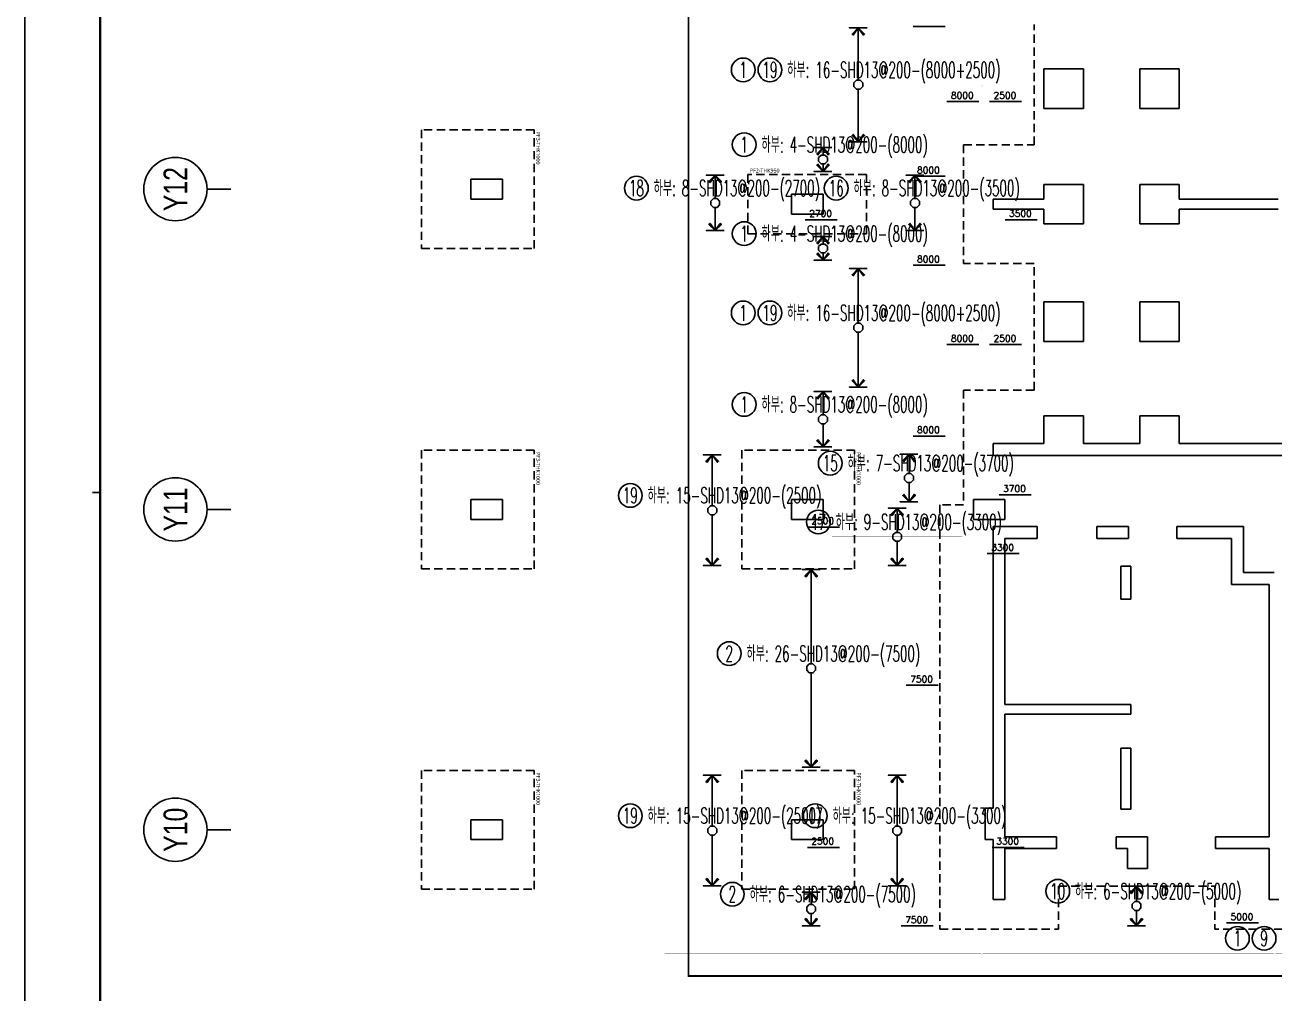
# Model space of a CAD drawing. Header units: millimetres. Extents: x 327808 to 2562540, y -728300 to 402793.
# Drawn here: x 404264 to 435835, y -290921 to -266442 of the extents above; entities that cross this region are included whole.
import ezdxf
from ezdxf.enums import TextEntityAlignment as Align

# ---------------------------------------------------------------- set-up
doc = ezdxf.new("R2010")
doc.units = ezdxf.units.MM
doc.header["$LTSCALE"] = 140
doc.linetypes.add('XS-기초$0$HID', pattern=[2.3, 1.5, -0.8])
for name, color, linetype in [('BUB', 7, 'Continuous'), ('XDIM', 7, 'Continuous'), ('XREBAR', 1, 'Continuous'), ('XS-기초$0$MAT', 3, 'XS-기초$0$HID'), ('XS-기초$0$PILE-P', 4, 'XS-기초$0$HID'), ('XS-기초$0$WALL', 11, 'Continuous'), ('XS-기초$0$기초연단', 3, 'Continuous'), ('XTAG', 7, 'Continuous'), ('기초꺽임', 7, 'Continuous')]:
    doc.layers.add(name, color=color, linetype=linetype)
doc.layers.add('TEXT', color=3, linetype='Continuous', lineweight=9)
doc.layers.add('XS-기초$0$DEFPOINT', color=144, linetype='Continuous', plot=False)
doc.styles.add('XRebar', font='Romans.shx', dxfattribs={"bigfont": 'whgtxt.shx'})
doc.styles.add('XRebar2', font='Romans.shx')
doc.styles.add('XS-기초$0$맑은고딕', font='malgun.ttf')
doc.styles.add('돋음', font='')
doc.styles.get('돋음').set_extended_font_data('Dotum')

# ---------------------------------------------------------------- blocks, each defined once
blk = doc.blocks.new('dhs_sheet2e')
at = {"color": 7}
blk.add_line((55508.9, 1997.6), (55508.9, 1797.9), dxfattribs=at)
blk.add_lwpolyline([(84000, 0), (84000, 59329.4), (0, 59329.4), (0, 0)], close=True, dxfattribs=at)
at = {"color": 30, "const_width": 64.9}
blk.add_lwpolyline([(81003.6, 57331.7), (2996.4, 57331.7), (2996.4, 1997.6), (81003.6, 1997.6)], close=True, dxfattribs=at)
blk = doc.blocks.new('SDHSDHS')
at = {"color": 255, "xscale": 0.75, "yscale": 0.75, "zscale": 0.75}
blk.add_blockref('dhs_sheet2e', (0, 0), dxfattribs=at)
blk = doc.blocks.new('XS-기초$0$PF3')
at = {"layer": 'XS-기초$0$MAT', "linetype": 'XS-기초$0$HID'}
blk.add_lwpolyline([(-1500, -1650), (1500, -1650), (1500, 1200), (-1500, 1200)], close=True, dxfattribs=at)
at = {"layer": 'XS-기초$0$DEFPOINT', "color": 1, "style": 'XS-기초$0$맑은고딕'}
blk.add_text('PF3-THK1000', height=100, dxfattribs=at).set_placement((-1450, 1300), align=Align.MIDDLE_LEFT)
blk = doc.blocks.new('XS-기초$0$PF2')
at = {"layer": 'XS-기초$0$MAT', "linetype": 'XS-기초$0$HID'}
blk.add_lwpolyline([(-1500, -750), (1500, -750), (1500, 750), (-1500, 750)], close=True, dxfattribs=at)
at = {"layer": 'XS-기초$0$DEFPOINT', "color": 1, "style": 'XS-기초$0$맑은고딕'}
blk.add_text('PF2-THK950', height=100, dxfattribs=at).set_placement((-1450, 850), align=Align.MIDDLE_LEFT)
blk = doc.blocks.new('BUB')
at = {"layer": 'BUB'}
blk.add_line((0, 1500), (0, 0), dxfattribs=at)
blk.add_circle((0, 3500), 2000, dxfattribs=at)
blk = doc.blocks.new('zdhdthbse')
at = {"layer": 'XS-기초$0$WALL', "color": 5}
for p, q in [((-1420, 2920), (-2420, 2920)), ((-2420, 2920), (-2420, 1920)), ((-1420, 2920), (-1420, 1920)), ((1000, 2920), (0, 2920)), ((0, 2920), (0, 1920)), ((1000, 2920), (1000, 1920)), ((-1420, 1920), (-2420, 1920)), ((1000, 1920), (0, 1920)), ((-16905, 130), (-16905, -370)), ((-16105, 130), (-16905, 130)), ((-16105, -370), (-16105, 130)), ((-1420, 0), (-2420, 0)), ((-2420, 0), (-2420, -375)), ((-1420, 0), (-1420, -1000)), ((1000, 0), (0, 0)), ((0, 0), (0, -1000)), ((1000, 0), (1000, -375)), ((-8805, -250), (-8805, -750)), ((-8005, -250), (-8805, -250)), ((-8005, -750), (-8005, -250)), ((-16905, -370), (-16105, -370)), ((-3705, -375), (-3705, -625)), ((-2420, -375), (-3705, -375)), ((-2420, -625), (-3705, -625)), ((-2420, -625), (-2420, -1000)), ((1000, -375), (3500, -375)), ((1000, -625), (3500, -625)), ((1000, -625), (1000, -1000)), ((-8805, -750), (-8005, -750)), ((-1420, -1000), (-2420, -1000)), ((1000, -1000), (0, -1000)), ((-2420, -3970), (-2420, -2970)), ((-1420, -2970), (-2420, -2970)), ((-1420, -3970), (-1420, -2970)), ((0, -3970), (0, -2970)), ((1000, -2970), (0, -2970)), ((1000, -2970), (1000, -3970)), ((-1420, -3970), (-2420, -3970)), ((1000, -3970), (0, -3970)), ((-2420, -6555), (-2420, -5855)), ((-1420, -5855), (-2420, -5855)), ((-1420, -6555), (-1420, -5855)), ((0, -6555), (0, -5855)), ((1000, -5855), (0, -5855)), ((1000, -5855), (1000, -6555)), ((-3705, -6855), (-3705, -6555)), ((-3705, -6555), (-2420, -6555)), ((0, -6555), (-1420, -6555)), ((4220, -6555), (1000, -6555)), ((5220, -6855), (-3705, -6855)), ((-16905, -7970), (-16905, -8470)), ((-16105, -7970), (-16905, -7970)), ((-16105, -8470), (-16105, -7970)), ((-8805, -7970), (-8805, -8470)), ((-8005, -7970), (-8805, -7970)), ((-8005, -8470), (-8005, -7970)), ((-4205, -7970), (-4205, -8470)), ((-3405, -7970), (-4205, -7970)), ((-3405, -8470), (-3405, -7970)), ((-16905, -8470), (-16105, -8470)), ((-8805, -8470), (-8005, -8470)), ((-4205, -8470), (-3405, -8470)), ((-3705, -8655), (-2590, -8655)), ((-3705, -8655), (-3705, -15770)), ((-2590, -8955), (-2590, -8655)), ((-1080, -8955), (-1080, -8655)), ((-1080, -8655), (-280, -8655)), ((-280, -8655), (-280, -8955)), ((940, -8655), (940, -8955)), ((940, -8655), (2620, -8655)), ((2620, -8655), (2620, -9815)), ((-3405, -8955), (-2590, -8955)), ((-3405, -8955), (-3405, -13150)), ((-1080, -8955), (-280, -8955)), ((940, -8955), (2320, -8955)), ((2320, -8955), (2320, -10115)), ((-475, -9655), (-475, -10485)), ((-475, -9655), (-225, -9655)), ((-225, -9655), (-225, -10485)), ((2620, -9815), (3395, -9815)), ((2320, -10115), (3270, -10115)), ((3270, -16495), (3270, -10115)), ((-475, -10485), (-225, -10485)), ((-3405, -13150), (-225, -13150)), ((-225, -13400), (-225, -13150)), ((-3405, -13400), (-225, -13400)), ((-3405, -13400), (-3405, -16495)), ((-475, -15795), (-475, -14260)), ((-475, -14260), (-225, -14260)), ((-225, -15795), (-225, -14260)), ((-3705, -15770), (-3905, -15770)), ((-3905, -15770), (-3905, -16570)), ((-16905, -16070), (-16905, -16570)), ((-16105, -16070), (-16905, -16070)), ((-16105, -16570), (-16105, -16070)), ((-8805, -16070), (-8805, -16570)), ((-8005, -16070), (-8805, -16070)), ((-8005, -16570), (-8005, -16070)), ((-475, -15795), (-225, -15795)), ((-16905, -16570), (-16105, -16570)), ((-8805, -16570), (-8005, -16570)), ((-3905, -16570), (-3705, -16570)), ((-3705, -16570), (-3705, -18080)), ((-3405, -16495), (-2105, -16495)), ((-2105, -16795), (-2105, -16495)), ((-595, -16495), (-305, -16495)), ((-595, -16795), (-595, -16495)), ((195, -16495), (-305, -16495)), ((195, -17295), (195, -16495)), ((1915, -16495), (3270, -16495)), ((1915, -16795), (1915, -16495)), ((-3405, -16795), (-2105, -16795)), ((-3405, -16795), (-3405, -18080)), ((-595, -16795), (-305, -16795)), ((-305, -16795), (-305, -17295)), ((1915, -16795), (3270, -16795)), ((3270, -16795), (3270, -18080)), ((-305, -17295), (195, -17295)), ((-3705, -18080), (-3405, -18080)), ((3520, -18080), (3270, -18080))]:
    blk.add_line(p, q, dxfattribs=at)
at = {"layer": 'XS-기초$0$기초연단', "linetype": 'XS-기초$0$HID'}
for p, q in [((-2670, 1000), (-2670, 4040)), ((-4455, 1000), (-2670, 1000)), ((-4455, 1000), (-4455, -2000)), ((-2670, -2000), (-4455, -2000)), ((-2670, -5205), (-2670, -2000)), ((-2670, -5205), (-4455, -5205)), ((-4455, -5205), (-4455, -8105)), ((-5055, -8105), (-5055, -18830)), ((-4455, -8105), (-5055, -8105)), ((-2055, -17745), (1895, -17745)), ((-2055, -17745), (-2055, -18830)), ((1895, -17745), (1895, -18830)), ((-5055, -18830), (-2055, -18830)), ((4895, -18830), (1895, -18830))]:
    blk.add_line(p, q, dxfattribs=at)
at = {"layer": '기초꺽임', "color": 1, "const_width": 50}
blk.add_lwpolyline([(-21405, 32883), (-21405, 19580), (-11405, 19580), (-11405, -20020), (24577, -20020)], dxfattribs=at)
at = {"layer": 'BUB', "xscale": 0.4, "yscale": 0.4, "zscale": 0.4, "rotation": 90}
for p in [(-22975, -120), (-22975, -8220), (-22975, -16320)]:
    blk.add_blockref('BUB', p, dxfattribs=at)
at = {"layer": 'XS-기초$0$PILE-P', "rotation": 270}
for p in [(-16505, -120), (-16505, -8220), (-8405, -8220), (-16505, -16320), (-8405, -16320)]:
    blk.add_blockref('XS-기초$0$PF3', p, dxfattribs=at)
at = {"layer": 'XS-기초$0$PILE-P'}
blk.add_blockref('XS-기초$0$PF2', (-8405, -500), dxfattribs=at)
at = {"layer": 'TEXT', "style": '돋음', "width": 0.8}
for s, p in [('Y12', (-24373, -120)), ('Y11', (-24373, -8220)), ('Y10', (-24373, -16320))]:
    blk.add_text(s, height=600, rotation=90, dxfattribs=at).set_placement(p, align=Align.MIDDLE_CENTER)
blk = doc.blocks.new('*U504', base_point=(420055.5134, -270568.0136))
at = {"layer": 'XTAG', "color": 0, "linetype": 'Continuous', "ltscale": 4.34365e-311}
blk.add_circle((419718.0134, -270568.0136), 300, dxfattribs=at)
at = {"layer": 'XTAG', "color": 0, "linetype": 'Continuous', "ltscale": 4.34365e-311, "style": 'XRebar', "width": 0.55}
blk.add_text('18', height=400, dxfattribs=at).set_placement((419718.0134, -270568.0136), align=Align.MIDDLE_CENTER)
blk.add_text('하부: 8-SHD13@200-(2700)', height=400, dxfattribs=at).set_placement((420155.5134, -270568.0136), align=Align.MIDDLE_LEFT)
blk = doc.blocks.new('*U509', base_point=(425105.5134, -270568.0136))
at = {"layer": 'XTAG', "color": 0, "linetype": 'Continuous', "ltscale": 4.34365e-311}
blk.add_circle((424768.0134, -270568.0136), 300, dxfattribs=at)
at = {"layer": 'XTAG', "color": 0, "linetype": 'Continuous', "ltscale": 4.34365e-311, "style": 'XRebar', "width": 0.55}
blk.add_text('16', height=400, dxfattribs=at).set_placement((424768.0134, -270568.0136), align=Align.MIDDLE_CENTER)
blk.add_text('하부: 8-SHD13@200-(3500)', height=400, dxfattribs=at).set_placement((425205.5134, -270568.0136), align=Align.MIDDLE_LEFT)
blk = doc.blocks.new('*U511', base_point=(424955.5134, -277523.0136))
at = {"layer": 'XTAG', "color": 0, "linetype": 'Continuous', "ltscale": 4.34365e-311}
blk.add_circle((424618.0134, -277523.0136), 300, dxfattribs=at)
at = {"layer": 'XTAG', "color": 0, "linetype": 'Continuous', "ltscale": 4.34365e-311, "style": 'XRebar', "width": 0.55}
blk.add_text('15', height=400, dxfattribs=at).set_placement((424618.0134, -277523.0136), align=Align.MIDDLE_CENTER)
blk.add_text('하부: 7-SHD13@200-(3700)', height=400, dxfattribs=at).set_placement((425055.5134, -277523.0136), align=Align.MIDDLE_LEFT)
blk = doc.blocks.new('*U515', base_point=(424655.5134, -279010.5136))
at = {"layer": 'XTAG', "color": 0, "linetype": 'Continuous', "ltscale": 4.34365e-311}
blk.add_circle((424318.0134, -279010.5136), 300, dxfattribs=at)
at = {"layer": 'XTAG', "color": 0, "linetype": 'Continuous', "ltscale": 4.34365e-311, "style": 'XRebar', "width": 0.55}
blk.add_text('하부: 9-SHD13@200-(3300)', height=400, dxfattribs=at).set_placement((424755.5134, -279010.5136), align=Align.MIDDLE_LEFT)
blk.add_text('17', height=400, dxfattribs=at).set_placement((424318.0134, -279010.5136), align=Align.MIDDLE_CENTER)
blk = doc.blocks.new('*U516', base_point=(424576.942, -286438.0136))
at = {"layer": 'XTAG', "color": 0, "linetype": 'Continuous', "ltscale": 4.34365e-311}
blk.add_circle((424239.442, -286438.0136), 300, dxfattribs=at)
at = {"layer": 'XTAG', "color": 0, "linetype": 'Continuous', "ltscale": 4.34365e-311, "style": 'XRebar', "width": 0.55}
blk.add_text('17', height=400, dxfattribs=at).set_placement((424239.442, -286438.0136), align=Align.MIDDLE_CENTER)
blk.add_text('하부: 15-SHD13@200-(3300)', height=400, dxfattribs=at).set_placement((424676.942, -286438.0136), align=Align.MIDDLE_LEFT)
blk = doc.blocks.new('*U517', base_point=(422480.5134, -288423.0136))
at = {"layer": 'XTAG', "color": 0, "linetype": 'Continuous', "ltscale": 4.34365e-311}
blk.add_circle((422143.0134, -288423.0136), 300, dxfattribs=at)
at = {"layer": 'XTAG', "color": 0, "linetype": 'Continuous', "ltscale": 4.34365e-311, "style": 'XRebar', "width": 0.55}
blk.add_text('2', height=400, dxfattribs=at).set_placement((422143.0134, -288423.0136), align=Align.MIDDLE_CENTER)
blk.add_text('하부: 6-SHD13@200-(7500)', height=400, dxfattribs=at).set_placement((422580.5134, -288423.0136), align=Align.MIDDLE_LEFT)
blk = doc.blocks.new('*U518', base_point=(422401.942, -282338.0136))
at = {"layer": 'XTAG', "color": 0, "linetype": 'Continuous', "ltscale": 4.34365e-311}
blk.add_circle((422064.442, -282338.0136), 300, dxfattribs=at)
at = {"layer": 'XTAG', "color": 0, "linetype": 'Continuous', "ltscale": 4.34365e-311, "style": 'XRebar', "width": 0.55}
blk.add_text('2', height=400, dxfattribs=at).set_placement((422064.442, -282338.0136), align=Align.MIDDLE_CENTER)
blk.add_text('하부: 26-SHD13@200-(7500)', height=400, dxfattribs=at).set_placement((422501.942, -282338.0136), align=Align.MIDDLE_LEFT)
blk = doc.blocks.new('*U522', base_point=(430705.5134, -288348.0136))
at = {"layer": 'XTAG', "color": 0, "linetype": 'Continuous', "ltscale": 4.34365e-311}
blk.add_circle((430368.0134, -288348.0136), 300, dxfattribs=at)
at = {"layer": 'XTAG', "color": 0, "linetype": 'Continuous', "ltscale": 4.34365e-311, "style": 'XRebar', "width": 0.55}
blk.add_text('10', height=400, dxfattribs=at).set_placement((430368.0134, -288348.0136), align=Align.MIDDLE_CENTER)
blk.add_text('하부: 6-SHD13@200-(5000)', height=400, dxfattribs=at).set_placement((430805.5134, -288348.0136), align=Align.MIDDLE_LEFT)
blk = doc.blocks.new('*U542', base_point=(422780.5134, -269468.0136))
at = {"layer": 'XTAG', "color": 0, "linetype": 'Continuous', "ltscale": 4.34365e-311}
blk.add_circle((422443.0134, -269468.0136), 300, dxfattribs=at)
at = {"layer": 'XTAG', "color": 0, "linetype": 'Continuous', "ltscale": 4.34365e-311, "style": 'XRebar', "width": 0.55}
blk.add_text('1', height=400, dxfattribs=at).set_placement((422443.0134, -269468.0136), align=Align.MIDDLE_CENTER)
blk.add_text('하부: 4-SHD13@200-(8000)', height=400, dxfattribs=at).set_placement((422880.5134, -269468.0136), align=Align.MIDDLE_LEFT)
blk = doc.blocks.new('*U543', base_point=(422780.5134, -271718.0136))
at = {"layer": 'XTAG', "color": 0, "linetype": 'Continuous', "ltscale": 4.34365e-311}
blk.add_circle((422443.0134, -271718.0136), 300, dxfattribs=at)
at = {"layer": 'XTAG', "color": 0, "linetype": 'Continuous', "ltscale": 4.34365e-311, "style": 'XRebar', "width": 0.55}
blk.add_text('하부: 4-SHD13@200-(8000)', height=400, dxfattribs=at).set_placement((422880.5134, -271718.0136), align=Align.MIDDLE_LEFT)
blk.add_text('1', height=400, dxfattribs=at).set_placement((422443.0134, -271718.0136), align=Align.MIDDLE_CENTER)
blk = doc.blocks.new('*U544', base_point=(435921.8527, -289538.0136))
at = {"layer": 'XTAG', "color": 0, "linetype": 'Continuous', "ltscale": 4.34365e-311}
for centre in [(434909.3527, -289538.0136), (435584.3527, -289538.0136)]:
    blk.add_circle(centre, 300, dxfattribs=at)
at = {"layer": 'XTAG', "color": 0, "linetype": 'Continuous', "ltscale": 4.34365e-311, "style": 'XRebar', "width": 0.55}
for s, p in [('1', (434909.3527, -289538.0136)), ('9', (435584.3527, -289538.0136))]:
    blk.add_text(s, height=400, dxfattribs=at).set_placement(p, align=Align.MIDDLE_CENTER)
blk.add_text('하부: 6-SHD13@200-(8000x4+5300)', height=400, dxfattribs=at).set_placement((436021.8527, -289538.0136), align=Align.MIDDLE_LEFT)
blk = doc.blocks.new('*U545', base_point=(422780.5134, -276038.0136))
at = {"layer": 'XTAG', "color": 0, "linetype": 'Continuous', "ltscale": 4.34365e-311}
blk.add_circle((422443.0134, -276038.0136), 300, dxfattribs=at)
at = {"layer": 'XTAG', "color": 0, "linetype": 'Continuous', "ltscale": 4.34365e-311, "style": 'XRebar', "width": 0.55}
blk.add_text('1', height=400, dxfattribs=at).set_placement((422443.0134, -276038.0136), align=Align.MIDDLE_CENTER)
blk.add_text('하부: 8-SHD13@200-(8000)', height=400, dxfattribs=at).set_placement((422880.5134, -276038.0136), align=Align.MIDDLE_LEFT)
blk = doc.blocks.new('*U550', base_point=(423431.1384, -267578.0136))
at = {"layer": 'XTAG', "color": 0, "linetype": 'Continuous', "ltscale": 4.34365e-311}
for centre in [(422418.6384, -267578.0136), (423093.6384, -267578.0136)]:
    blk.add_circle(centre, 300, dxfattribs=at)
at = {"layer": 'XTAG', "color": 0, "linetype": 'Continuous', "ltscale": 4.34365e-311, "style": 'XRebar', "width": 0.55}
for s, p in [('1', (422418.6384, -267578.0136)), ('19', (423093.6384, -267578.0136))]:
    blk.add_text(s, height=400, dxfattribs=at).set_placement(p, align=Align.MIDDLE_CENTER)
blk.add_text('하부: 16-SHD13@200-(8000+2500)', height=400, dxfattribs=at).set_placement((423531.1384, -267578.0136), align=Align.MIDDLE_LEFT)
blk = doc.blocks.new('*U551', base_point=(423431.1384, -273723.0136))
at = {"layer": 'XTAG', "color": 0, "linetype": 'Continuous', "ltscale": 4.34365e-311}
for centre in [(422418.6384, -273723.0136), (423093.6384, -273723.0136)]:
    blk.add_circle(centre, 300, dxfattribs=at)
at = {"layer": 'XTAG', "color": 0, "linetype": 'Continuous', "ltscale": 4.34365e-311, "style": 'XRebar', "width": 0.55}
for s, p in [('1', (422418.6384, -273723.0136)), ('19', (423093.6384, -273723.0136))]:
    blk.add_text(s, height=400, dxfattribs=at).set_placement(p, align=Align.MIDDLE_CENTER)
blk.add_text('하부: 16-SHD13@200-(8000+2500)', height=400, dxfattribs=at).set_placement((423531.1384, -273723.0136), align=Align.MIDDLE_LEFT)
blk = doc.blocks.new('*U552', base_point=(419901.942, -278338.0136))
at = {"layer": 'XTAG', "color": 0, "linetype": 'Continuous', "ltscale": 4.34365e-311}
blk.add_circle((419564.442, -278338.0136), 300, dxfattribs=at)
at = {"layer": 'XTAG', "color": 0, "linetype": 'Continuous', "ltscale": 4.34365e-311, "style": 'XRebar', "width": 0.55}
blk.add_text('19', height=400, dxfattribs=at).set_placement((419564.442, -278338.0136), align=Align.MIDDLE_CENTER)
blk.add_text('하부: 15-SHD13@200-(2500)', height=400, dxfattribs=at).set_placement((420001.942, -278338.0136), align=Align.MIDDLE_LEFT)
blk = doc.blocks.new('*U553', base_point=(419901.942, -286438.0136))
at = {"layer": 'XTAG', "color": 0, "linetype": 'Continuous', "ltscale": 4.34365e-311}
blk.add_circle((419564.442, -286438.0136), 300, dxfattribs=at)
at = {"layer": 'XTAG', "color": 0, "linetype": 'Continuous', "ltscale": 4.34365e-311, "style": 'XRebar', "width": 0.55}
blk.add_text('19', height=400, dxfattribs=at).set_placement((419564.442, -286438.0136), align=Align.MIDDLE_CENTER)
blk.add_text('하부: 15-SHD13@200-(2500)', height=400, dxfattribs=at).set_placement((420001.942, -286438.0136), align=Align.MIDDLE_LEFT)

msp = doc.modelspace()

# ---------------------------------------------------------------- linework, layer by layer
at = {"layer": 'XDIM', "color": 250, "linetype": 'Continuous', "ltscale": 2.20348e-317}
for p, q in [((427408.1, -267778), (427408.1, -267778)), ((428485.2, -267778), (428485.2, -267778)), ((426552.2, -269668), (426552.2, -269668)), ((423827.2, -270768), (423827.2, -270768)), ((428877.2, -270768), (428877.2, -270768)), ((426552.2, -271918), (426552.2, -271918)), ((427408.1, -273923), (427408.1, -273923)), ((428485.2, -273923), (428485.2, -273923)), ((426552.2, -276238), (426552.2, -276238)), ((428727.2, -277723), (428727.2, -277723)), ((423878.9, -278538), (423878.9, -278538)), ((428427.2, -279210.5), (428427.2, -279210.5)), ((426378.9, -282538), (426378.9, -282538)), ((423878.9, -286638), (423878.9, -286638)), ((428553.9, -286638), (428553.9, -286638)), ((434477.2, -288548), (434477.2, -288548)), ((426252.2, -288623), (426252.2, -288623))]:
    msp.add_line(p, q, dxfattribs=at)
at = {"layer": 'XDIM', "color": 4, "linetype": 'Continuous', "ltscale": 7.10404e-14, "elevation": -0.5}
for points in [[(425327.5, -267233), (425327.5, -267840.5), (425280.9, -267840.5), (425374.1, -267840.5), (425440, -267906.4), (425440, -267999.6), (425374.1, -268065.5), (425280.9, -268065.5), (425215, -267999.6), (425215, -267906.4), (425280.9, -267840.5), (425327.5, -267840.5), (425327.5, -267233), (425327.5, -267233), (425327.5, -266513), (425486.6, -266672.1), (425456.6, -266697.3), (425327.5, -266513), (425168.4, -266672.1), (425198.4, -266697.3), (425327.5, -266513), (425102.5, -266513), (425552.5, -266513)], [(425327.5, -268673), (425327.5, -268065.5), (425374.1, -268065.5), (425280.9, -268065.5), (425215, -267999.6), (425215, -267906.4), (425280.9, -267840.5), (425374.1, -267840.5), (425440, -267906.4), (425440, -267999.6), (425374.1, -268065.5), (425327.5, -268065.5), (425327.5, -268673), (425327.5, -268673), (425327.5, -269393), (425168.4, -269233.9), (425198.4, -269208.7), (425327.5, -269393), (425486.6, -269233.9), (425456.6, -269208.7), (425327.5, -269393), (425102.5, -269393), (425552.5, -269393)], [(424435, -269693), (424435, -269730.5), (424388.4, -269730.5), (424481.6, -269730.5), (424547.5, -269796.4), (424547.5, -269889.6), (424481.6, -269955.5), (424388.4, -269955.5), (424322.5, -269889.6), (424322.5, -269796.4), (424388.4, -269730.5), (424435, -269730.5), (424435, -269693), (424435, -269693), (424435, -269543), (424594.1, -269702.1), (424564.1, -269727.3), (424435, -269543), (424275.9, -269702.1), (424305.9, -269727.3), (424435, -269543), (424210, -269543), (424660, -269543)], [(424435, -269993), (424435, -269955.5), (424481.6, -269955.5), (424388.4, -269955.5), (424322.5, -269889.6), (424322.5, -269796.4), (424388.4, -269730.5), (424481.6, -269730.5), (424547.5, -269796.4), (424547.5, -269889.6), (424481.6, -269955.5), (424435, -269955.5), (424435, -269993), (424435, -269993), (424435, -270143), (424275.9, -269983.9), (424305.9, -269958.7), (424435, -270143), (424594.1, -269983.9), (424564.1, -269958.7), (424435, -270143), (424210, -270143), (424660, -270143)], [(424435, -271943), (424435, -271980.5), (424388.4, -271980.5), (424481.6, -271980.5), (424547.5, -272046.4), (424547.5, -272139.6), (424481.6, -272205.5), (424388.4, -272205.5), (424322.5, -272139.6), (424322.5, -272046.4), (424388.4, -271980.5), (424435, -271980.5), (424435, -271943), (424435, -271943), (424435, -271793), (424594.1, -271952.1), (424564.1, -271977.3), (424435, -271793), (424275.9, -271952.1), (424305.9, -271977.3), (424435, -271793), (424210, -271793), (424660, -271793)], [(424435, -272243), (424435, -272205.5), (424481.6, -272205.5), (424388.4, -272205.5), (424322.5, -272139.6), (424322.5, -272046.4), (424388.4, -271980.5), (424481.6, -271980.5), (424547.5, -272046.4), (424547.5, -272139.6), (424481.6, -272205.5), (424435, -272205.5), (424435, -272243), (424435, -272243), (424435, -272393), (424275.9, -272233.9), (424305.9, -272208.7), (424435, -272393), (424594.1, -272233.9), (424564.1, -272208.7), (424435, -272393), (424210, -272393), (424660, -272393)]]:
    msp.add_lwpolyline(points, dxfattribs=at)
at = {"layer": 'XDIM', "color": 1, "linetype": 'Continuous', "ltscale": 2.20348e-317}
for points in [[(426712.2, -266478), (427521.3, -266478)], [(427568.1, -268378), (428377.2, -268378)], [(428645.2, -268378), (429454.3, -268378)], [(426712.2, -270268), (427521.3, -270268)], [(423987.2, -271368), (424796.3, -271368)], [(429037.2, -271368), (429846.3, -271368)], [(426712.2, -272518), (427521.3, -272518)], [(427568.1, -274523), (428377.2, -274523)], [(428645.2, -274523), (429454.3, -274523)], [(426712.2, -276838), (427521.3, -276838)], [(428887.2, -278323), (429696.3, -278323)], [(424038.9, -279138), (424848, -279138)], [(428587.2, -279810.5), (429396.3, -279810.5)], [(426538.9, -283138), (427348, -283138)], [(424038.9, -287238), (424848, -287238)], [(428713.9, -287238), (429523, -287238)], [(434637.2, -289148), (435446.3, -289148)], [(426412.2, -289223), (427221.3, -289223)]]:
    msp.add_lwpolyline(points, dxfattribs=at)
at = {"layer": 'XDIM', "color": 4, "linetype": 'Continuous', "ltscale": 4.56907e-10, "elevation": -0.5}
for points in [[(421710, -270593), (421710, -270830.5), (421663.4, -270830.5), (421756.6, -270830.5), (421822.5, -270896.4), (421822.5, -270989.6), (421756.6, -271055.5), (421663.4, -271055.5), (421597.5, -270989.6), (421597.5, -270896.4), (421663.4, -270830.5), (421710, -270830.5), (421710, -270593), (421710, -270593), (421710, -270243), (421869.1, -270402.1), (421839.1, -270427.3), (421710, -270243), (421550.9, -270402.1), (421580.9, -270427.3), (421710, -270243), (421485, -270243), (421935, -270243)], [(421710, -271293), (421710, -271055.5), (421756.6, -271055.5), (421663.4, -271055.5), (421597.5, -270989.6), (421597.5, -270896.4), (421663.4, -270830.5), (421756.6, -270830.5), (421822.5, -270896.4), (421822.5, -270989.6), (421756.6, -271055.5), (421710, -271055.5), (421710, -271293), (421710, -271293), (421710, -271643), (421550.9, -271483.9), (421580.9, -271458.7), (421710, -271643), (421869.1, -271483.9), (421839.1, -271458.7), (421710, -271643), (421485, -271643), (421935, -271643)], [(425327.5, -273348), (425327.5, -273985.5), (425280.9, -273985.5), (425374.1, -273985.5), (425440, -274051.4), (425440, -274144.6), (425374.1, -274210.5), (425280.9, -274210.5), (425215, -274144.6), (425215, -274051.4), (425280.9, -273985.5), (425327.5, -273985.5), (425327.5, -273348), (425327.5, -273348), (425327.5, -272598), (425486.6, -272757.1), (425456.6, -272782.3), (425327.5, -272598), (425168.4, -272757.1), (425198.4, -272782.3), (425327.5, -272598), (425102.5, -272598), (425552.5, -272598)], [(425327.5, -274848), (425327.5, -274210.5), (425374.1, -274210.5), (425280.9, -274210.5), (425215, -274144.6), (425215, -274051.4), (425280.9, -273985.5), (425374.1, -273985.5), (425440, -274051.4), (425440, -274144.6), (425374.1, -274210.5), (425327.5, -274210.5), (425327.5, -274848), (425327.5, -274848), (425327.5, -275598), (425168.4, -275438.9), (425198.4, -275413.7), (425327.5, -275598), (425486.6, -275438.9), (425456.6, -275413.7), (425327.5, -275598), (425102.5, -275598), (425552.5, -275598)], [(424435, -276063), (424435, -276300.5), (424388.4, -276300.5), (424481.6, -276300.5), (424547.5, -276366.4), (424547.5, -276459.6), (424481.6, -276525.5), (424388.4, -276525.5), (424322.5, -276459.6), (424322.5, -276366.4), (424388.4, -276300.5), (424435, -276300.5), (424435, -276063), (424435, -276063), (424435, -275713), (424594.1, -275872.1), (424564.1, -275897.3), (424435, -275713), (424275.9, -275872.1), (424305.9, -275897.3), (424435, -275713), (424210, -275713), (424660, -275713)], [(424435, -276763), (424435, -276525.5), (424481.6, -276525.5), (424388.4, -276525.5), (424322.5, -276459.6), (424322.5, -276366.4), (424388.4, -276300.5), (424481.6, -276300.5), (424547.5, -276366.4), (424547.5, -276459.6), (424481.6, -276525.5), (424435, -276525.5), (424435, -276763), (424435, -276763), (424435, -277113), (424275.9, -276953.9), (424305.9, -276928.7), (424435, -277113), (424594.1, -276953.9), (424564.1, -276928.7), (424435, -277113), (424210, -277113), (424660, -277113)], [(421635, -278013), (421635, -278600.5), (421588.4, -278600.5), (421681.6, -278600.5), (421747.5, -278666.4), (421747.5, -278759.6), (421681.6, -278825.5), (421588.4, -278825.5), (421522.5, -278759.6), (421522.5, -278666.4), (421588.4, -278600.5), (421635, -278600.5), (421635, -278013), (421635, -278013), (421635, -277313), (421794.1, -277472.1), (421764.1, -277497.3), (421635, -277313), (421475.9, -277472.1), (421505.9, -277497.3), (421635, -277313), (421410, -277313), (421860, -277313)], [(421635, -279413), (421635, -278825.5), (421681.6, -278825.5), (421588.4, -278825.5), (421522.5, -278759.6), (421522.5, -278666.4), (421588.4, -278600.5), (421681.6, -278600.5), (421747.5, -278666.4), (421747.5, -278759.6), (421681.6, -278825.5), (421635, -278825.5), (421635, -279413), (421635, -279413), (421635, -280113), (421475.9, -279953.9), (421505.9, -279928.7), (421635, -280113), (421794.1, -279953.9), (421764.1, -279928.7), (421635, -280113), (421410, -280113), (421860, -280113)], [(424135, -281463), (424135, -282600.5), (424088.4, -282600.5), (424181.6, -282600.5), (424247.5, -282666.4), (424247.5, -282759.6), (424181.6, -282825.5), (424088.4, -282825.5), (424022.5, -282759.6), (424022.5, -282666.4), (424088.4, -282600.5), (424135, -282600.5), (424135, -281463), (424135, -281463), (424135, -280213), (424294.1, -280372.1), (424264.1, -280397.3), (424135, -280213), (423975.9, -280372.1), (424005.9, -280397.3), (424135, -280213), (423910, -280213), (424360, -280213)], [(424135, -283963), (424135, -282825.5), (424181.6, -282825.5), (424088.4, -282825.5), (424022.5, -282759.6), (424022.5, -282666.4), (424088.4, -282600.5), (424181.6, -282600.5), (424247.5, -282666.4), (424247.5, -282759.6), (424181.6, -282825.5), (424135, -282825.5), (424135, -283963), (424135, -283963), (424135, -285213), (423975.9, -285053.9), (424005.9, -285028.7), (424135, -285213), (424294.1, -285053.9), (424264.1, -285028.7), (424135, -285213), (423910, -285213), (424360, -285213)], [(421635, -286113), (421635, -286700.5), (421588.4, -286700.5), (421681.6, -286700.5), (421747.5, -286766.4), (421747.5, -286859.6), (421681.6, -286925.5), (421588.4, -286925.5), (421522.5, -286859.6), (421522.5, -286766.4), (421588.4, -286700.5), (421635, -286700.5), (421635, -286113), (421635, -286113), (421635, -285413), (421794.1, -285572.1), (421764.1, -285597.3), (421635, -285413), (421475.9, -285572.1), (421505.9, -285597.3), (421635, -285413), (421410, -285413), (421860, -285413)], [(421635, -287513), (421635, -286925.5), (421681.6, -286925.5), (421588.4, -286925.5), (421522.5, -286859.6), (421522.5, -286766.4), (421588.4, -286700.5), (421681.6, -286700.5), (421747.5, -286766.4), (421747.5, -286859.6), (421681.6, -286925.5), (421635, -286925.5), (421635, -287513), (421635, -287513), (421635, -288213), (421475.9, -288053.9), (421505.9, -288028.7), (421635, -288213), (421794.1, -288053.9), (421764.1, -288028.7), (421635, -288213), (421410, -288213), (421860, -288213)], [(424135, -288585.5), (424135, -288685.5), (424088.4, -288685.5), (424181.6, -288685.5), (424247.5, -288751.4), (424247.5, -288844.6), (424181.6, -288910.5), (424088.4, -288910.5), (424022.5, -288844.6), (424022.5, -288751.4), (424088.4, -288685.5), (424135, -288685.5), (424135, -288585.5), (424135, -288585.5), (424135, -288373), (424294.1, -288532.1), (424264.1, -288557.3), (424135, -288373), (423975.9, -288532.1), (424005.9, -288557.3), (424135, -288373), (423910, -288373), (424360, -288373)], [(424135, -289010.5), (424135, -288910.5), (424181.6, -288910.5), (424088.4, -288910.5), (424022.5, -288844.6), (424022.5, -288751.4), (424088.4, -288685.5), (424181.6, -288685.5), (424247.5, -288751.4), (424247.5, -288844.6), (424181.6, -288910.5), (424135, -288910.5), (424135, -289010.5), (424135, -289010.5), (424135, -289223), (423975.9, -289063.9), (424005.9, -289038.7), (424135, -289223), (424294.1, -289063.9), (424264.1, -289038.7), (424135, -289223), (423910, -289223), (424360, -289223)]]:
    msp.add_lwpolyline(points, dxfattribs=at)
at = {"layer": 'XDIM', "color": 4, "linetype": 'Continuous', "ltscale": 7.10404e-14}
for points in [[(426760, -270593), (426760, -270830.5), (426713.4, -270830.5), (426806.6, -270830.5), (426872.5, -270896.4), (426872.5, -270989.6), (426806.6, -271055.5), (426713.4, -271055.5), (426647.5, -270989.6), (426647.5, -270896.4), (426713.4, -270830.5), (426760, -270830.5), (426760, -270593), (426760, -270593), (426760, -270243), (426919.1, -270402.1), (426889.1, -270427.3), (426760, -270243), (426600.9, -270402.1), (426630.9, -270427.3), (426760, -270243), (426535, -270243), (426985, -270243)], [(426760, -271293), (426760, -271055.5), (426806.6, -271055.5), (426713.4, -271055.5), (426647.5, -270989.6), (426647.5, -270896.4), (426713.4, -270830.5), (426806.6, -270830.5), (426872.5, -270896.4), (426872.5, -270989.6), (426806.6, -271055.5), (426760, -271055.5), (426760, -271293), (426760, -271293), (426760, -271643), (426600.9, -271483.9), (426630.9, -271458.7), (426760, -271643), (426919.1, -271483.9), (426889.1, -271458.7), (426760, -271643), (426535, -271643), (426985, -271643)], [(432360, -288473), (432360, -288610.5), (432313.4, -288610.5), (432406.6, -288610.5), (432472.5, -288676.4), (432472.5, -288769.6), (432406.6, -288835.5), (432313.4, -288835.5), (432247.5, -288769.6), (432247.5, -288676.4), (432313.4, -288610.5), (432360, -288610.5), (432360, -288473), (432360, -288473), (432360, -288223), (432519.1, -288382.1), (432489.1, -288407.3), (432360, -288223), (432200.9, -288382.1), (432230.9, -288407.3), (432360, -288223), (432135, -288223), (432585, -288223)], [(432360, -288973), (432360, -288835.5), (432406.6, -288835.5), (432313.4, -288835.5), (432247.5, -288769.6), (432247.5, -288676.4), (432313.4, -288610.5), (432406.6, -288610.5), (432472.5, -288676.4), (432472.5, -288769.6), (432406.6, -288835.5), (432360, -288835.5), (432360, -288973), (432360, -288973), (432360, -289223), (432200.9, -289063.9), (432230.9, -289038.7), (432360, -289223), (432519.1, -289063.9), (432489.1, -289038.7), (432360, -289223), (432135, -289223), (432585, -289223)]]:
    msp.add_lwpolyline(points, dxfattribs=at)
at = {"layer": 'XDIM', "color": 4, "linetype": 'Continuous', "ltscale": 4.56907e-10}
for points in [[(426610, -277598), (426610, -277785.5), (426563.4, -277785.5), (426656.6, -277785.5), (426722.5, -277851.4), (426722.5, -277944.6), (426656.6, -278010.5), (426563.4, -278010.5), (426497.5, -277944.6), (426497.5, -277851.4), (426563.4, -277785.5), (426610, -277785.5), (426610, -277598), (426610, -277598), (426610, -277298), (426769.1, -277457.1), (426739.1, -277482.3), (426610, -277298), (426450.9, -277457.1), (426480.9, -277482.3), (426610, -277298), (426385, -277298), (426835, -277298)], [(426610, -278198), (426610, -278010.5), (426656.6, -278010.5), (426563.4, -278010.5), (426497.5, -277944.6), (426497.5, -277851.4), (426563.4, -277785.5), (426656.6, -277785.5), (426722.5, -277851.4), (426722.5, -277944.6), (426656.6, -278010.5), (426610, -278010.5), (426610, -278198), (426610, -278198), (426610, -278498), (426450.9, -278338.9), (426480.9, -278313.7), (426610, -278498), (426769.1, -278338.9), (426739.1, -278313.7), (426610, -278498), (426385, -278498), (426835, -278498)], [(426310, -279021.8), (426310, -279273), (426263.4, -279273), (426356.6, -279273), (426422.5, -279338.9), (426422.5, -279432.1), (426356.6, -279498), (426263.4, -279498), (426197.5, -279432.1), (426197.5, -279338.9), (426263.4, -279273), (426310, -279273), (426310, -279021.8), (426310, -279021.8), (426310, -278658), (426469.1, -278817.1), (426439.1, -278842.3), (426310, -278658), (426150.9, -278817.1), (426180.9, -278842.3), (426310, -278658), (426085, -278658), (426535, -278658)], [(426310, -279749.3), (426310, -279498), (426356.6, -279498), (426263.4, -279498), (426197.5, -279432.1), (426197.5, -279338.9), (426263.4, -279273), (426356.6, -279273), (426422.5, -279338.9), (426422.5, -279432.1), (426356.6, -279498), (426310, -279498), (426310, -279749.3), (426310, -279749.3), (426310, -280113), (426150.9, -279953.9), (426180.9, -279928.7), (426310, -280113), (426469.1, -279953.9), (426439.1, -279928.7), (426310, -280113), (426085, -280113), (426535, -280113)], [(426310, -286113), (426310, -286700.5), (426263.4, -286700.5), (426356.6, -286700.5), (426422.5, -286766.4), (426422.5, -286859.6), (426356.6, -286925.5), (426263.4, -286925.5), (426197.5, -286859.6), (426197.5, -286766.4), (426263.4, -286700.5), (426310, -286700.5), (426310, -286113), (426310, -286113), (426310, -285413), (426469.1, -285572.1), (426439.1, -285597.3), (426310, -285413), (426150.9, -285572.1), (426180.9, -285597.3), (426310, -285413), (426085, -285413), (426535, -285413)], [(426310, -287513), (426310, -286925.5), (426356.6, -286925.5), (426263.4, -286925.5), (426197.5, -286859.6), (426197.5, -286766.4), (426263.4, -286700.5), (426356.6, -286700.5), (426422.5, -286766.4), (426422.5, -286859.6), (426356.6, -286925.5), (426310, -286925.5), (426310, -287513), (426310, -287513), (426310, -288213), (426150.9, -288053.9), (426180.9, -288028.7), (426310, -288213), (426469.1, -288053.9), (426439.1, -288028.7), (426310, -288213), (426085, -288213), (426535, -288213)]]:
    msp.add_lwpolyline(points, dxfattribs=at)
at = {"layer": 'XREBAR', "color": 11, "linetype": 'Continuous', "ltscale": 7.10404e-14, "const_width": 1}
for points in [[(420435, -267953), (420435, -267953), (428435, -267953), (428435, -267953)], [(427720, -267990.5), (427720, -267990.5), (428435, -267990.5), (428453.8, -267985.5), (428467.5, -267971.8), (428472.5, -267953), (430220, -267953), (430220, -267953)], [(420435, -269843), (420435, -269843), (428435, -269843), (428435, -269843)], [(425010, -270943), (425010, -270943), (428510, -270943), (428510, -270943)], [(420435, -272093), (420435, -272093), (428435, -272093), (428435, -272093)], [(429860, -288723), (429860, -288723), (434860, -288723), (434860, -288723)]]:
    msp.add_lwpolyline(points, dxfattribs=at)
at = {"layer": 'XREBAR', "color": 11, "linetype": 'Continuous', "ltscale": 4.56907e-10, "const_width": 1}
for points in [[(420360, -270943), (420360, -270943), (423060, -270943), (423060, -270943)], [(420435, -274098), (420435, -274098), (428435, -274098), (428435, -274098)], [(427720, -274135.5), (427720, -274135.5), (428435, -274135.5), (428453.8, -274130.5), (428467.5, -274116.8), (428472.5, -274098), (430220, -274098), (430220, -274098)], [(420435, -276413), (420435, -276413), (428435, -276413), (428435, -276413)], [(424760, -277898), (424760, -277898), (428460, -277898), (428460, -277898)], [(420385, -278713), (420385, -278713), (422885, -278713), (422885, -278713)], [(424660, -279385.5), (424660, -279385.5), (427960, -279385.5), (427960, -279385.5)], [(420385, -282713), (420385, -282713), (427885, -282713), (427885, -282713)], [(420385, -286813), (420385, -286813), (422885, -286813), (422885, -286813)], [(424660, -286813), (424660, -286813), (427960, -286813), (427960, -286813)], [(420385, -288798), (420385, -288798), (427885, -288798), (427885, -288798)], [(420435, -289913), (420435, -289913), (428435, -289913), (428435, -289913)], [(427835, -289950.5), (427835, -289950.5), (428435, -289950.5), (428453.8, -289945.5), (428467.5, -289931.8), (428472.5, -289913), (435835, -289913), (435835, -289913)], [(435235, -289950.5), (435235, -289950.5), (435835, -289950.5), (435853.8, -289945.5), (435867.5, -289931.8), (435872.5, -289913), (443235, -289913), (443235, -289913)]]:
    msp.add_lwpolyline(points, dxfattribs=at)

# ---------------------------------------------------------------- block references
at = {"layer": 'XREBAR', "xscale": 1.266666656504953, "yscale": 1.266666656504953, "zscale": 1.266666656504953, "rotation": 270}
msp.add_blockref('SDHSDHS', (404263.6, -225529.6), dxfattribs=at)
at = {"layer": 'XREBAR'}
msp.add_blockref('zdhdthbse', (432440, -270473), dxfattribs=at)
at = {"layer": 'XTAG', "color": 11, "linetype": 'Continuous', "ltscale": 4.34365e-311}
for name, p in [('*U550', (423431.1, -267578)), ('*U542', (422780.5, -269468)), ('*U504', (420055.5, -270568)), ('*U509', (425105.5, -270568)), ('*U543', (422780.5, -271718)), ('*U551', (423431.1, -273723)), ('*U545', (422780.5, -276038)), ('*U511', (424955.5, -277523)), ('*U552', (419901.9, -278338)), ('*U515', (424655.5, -279010.5)), ('*U518', (422401.9, -282338)), ('*U553', (419901.9, -286438)), ('*U516', (424576.9, -286438)), ('*U517', (422480.5, -288423)), ('*U522', (430705.5, -288348)), ('*U544', (435921.9, -289538))]:
    msp.add_blockref(name, p, dxfattribs=at)

# ---------------------------------------------------------------- texts
at = {"layer": 'XDIM', "color": 3, "linetype": 'Continuous', "ltscale": 2.20348e-317, "style": 'XRebar2'}
for s, p in [('8000', (427955.4, -268356.1)), ('2500', (429032.5, -268356.1)), ('8000', (427099.5, -270246.1)), ('2700', (424374.5, -271346.1)), ('3500', (429424.5, -271346.1)), ('8000', (427099.5, -272496.1)), ('8000', (427955.4, -274501.1)), ('2500', (429032.5, -274501.1)), ('8000', (427099.5, -276816.1)), ('3700', (429274.5, -278301.1)), ('2500', (424426.2, -279116.1)), ('3300', (428974.5, -279788.6)), ('7500', (426926.2, -283116.1)), ('2500', (424426.2, -287216.1)), ('3300', (429101.2, -287216.1)), ('7500', (426799.5, -289201.1)), ('5000', (435024.5, -289126.1))]:
    msp.add_text(s, height=168, dxfattribs=at).set_placement(p, align=Align.BOTTOM_CENTER)

doc.saveas('drawing.dxf')
